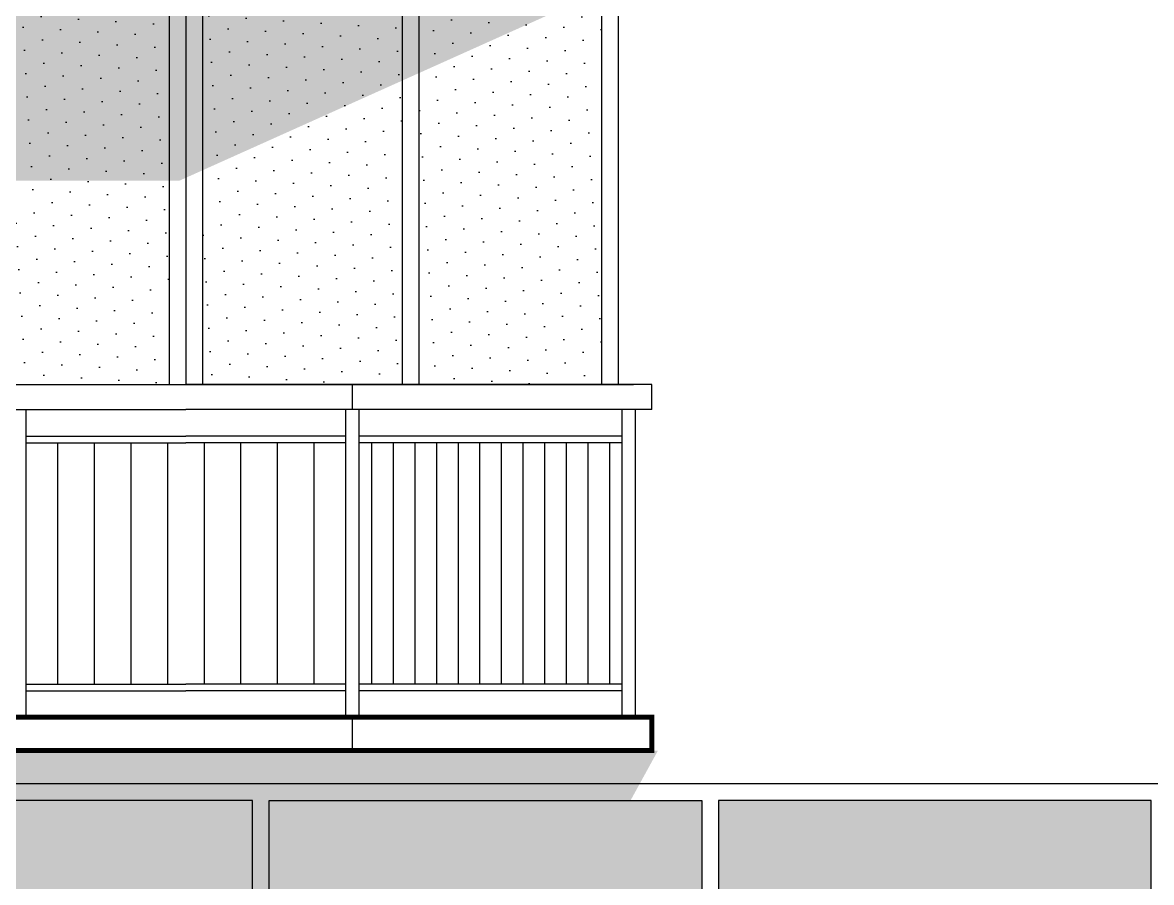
# Model space of a CAD drawing. Header units: inches. Extents: x 35686 to 107884, y -6679 to 46392.
# Drawn here: x 94134 to 97525, y 35758 to 38341 of the extents above; entities that cross this region are included whole.
import ezdxf

# ---------------------------------------------------------------- set-up
doc = ezdxf.new("R2010")
doc.units = ezdxf.units.IN
doc.header["$LTSCALE"] = 500
doc.header["$MEASUREMENT"] = 0
doc.layers.add('FRONT-ELEVATION', color=7, linetype='CONTINUOUS')
doc.layers.add('FRONT-HATCH', color=4, linetype='CONTINUOUS')

msp = doc.modelspace()

# ---------------------------------------------------------------- hatches: boundary and pattern name
at = {"layer": 'FRONT-ELEVATION', "linetype": 'Continuous'}
h = msp.add_hatch(dxfattribs=at)
h.set_pattern_fill('DOTS', color=256, scale=500, angle=60, style=0)
edge = h.paths.add_edge_path()
edge.add_line((93024.2, 38754), (92854.1, 38444.3))
edge.add_line((92854.1, 38444.3), (93333.7, 38444.3))
edge.add_line((93333.7, 38444.3), (93625.6, 37866.6))
edge.add_line((93625.6, 37866.6), (94606.3, 37866.6))
edge.add_line((94606.3, 37866.6), (95892.4, 38444.3))
edge.add_line((95892.4, 38444.3), (96054.1, 38444.3))
edge.add_line((96054.1, 38444.3), (96224.2, 38754))
edge.add_line((96224.2, 38754), (93021.7, 38754))
h = msp.add_hatch(dxfattribs=at)
h.set_pattern_fill('DOTS', color=256, scale=500, angle=60, style=0)
edge = h.paths.add_edge_path()
edge.add_line((92842.6, 36154), (92672.6, 35844.3))
edge.add_line((92672.6, 35844.3), (93152.1, 35844.3))
edge.add_line((93152.1, 35844.3), (93444.1, 35266.6))
edge.add_line((93444.1, 35266.6), (94424.7, 35266.6))
edge.add_line((94424.7, 35266.6), (95710.9, 35844.3))
edge.add_line((95710.9, 35844.3), (95872.6, 35844.3))
edge.add_line((95872.6, 35844.3), (96042.6, 36154))
edge.add_line((96042.6, 36154), (92840.2, 36154))
at = {"layer": 'FRONT-HATCH', "linetype": 'Continuous'}
h = msp.add_hatch(dxfattribs=at)
h.set_pattern_fill('DOTS', color=256, scale=1000, angle=30, style=0)
h.paths.add_polyline_path([(95874.2, 38604), (95324.2, 38604), (95324.2, 37254), (95874.2, 37254)])
h.paths.add_polyline_path([(95274.2, 38554), (94674.2, 38554), (94674.2, 37254), (95274.2, 37254)])
h.paths.add_polyline_path([(93974.2, 37254), (94574.2, 37254), (94574.2, 38554), (93974.2, 38554)])
h.paths.add_polyline_path([(93924.2, 38604), (93374.2, 38604), (93374.2, 37254), (93924.2, 37254)])
h = msp.add_hatch(dxfattribs=at)
h.set_pattern_fill('DOTS', color=256, scale=1000, angle=60, style=0)
h.paths.add_polyline_path([(100222.4, 36004), (98923.1, 36004), (98923.1, 34579), (100222.4, 34579)])
h.paths.add_polyline_path([(101546.7, 36004), (100272.4, 36004), (100272.4, 34579), (101546.7, 34579)])
h.paths.add_polyline_path([(101546.7, 34529), (100272.4, 34529), (100272.4, 33579), (101546.7, 33579)])
h.paths.add_polyline_path([(100222.4, 34529), (98923.1, 34529), (98923.1, 33579), (100222.4, 33579)])
h.paths.add_polyline_path([(98873.1, 34529), (97573.8, 34529), (97573.8, 33579), (98873.1, 33579)])
h.paths.add_polyline_path([(98873.1, 36004), (97573.8, 36004), (97573.8, 34579), (98873.1, 34579)])
h.paths.add_polyline_path([(97523.8, 36004), (96224.5, 36004), (96224.5, 34579), (97523.8, 34579)])
h.paths.add_polyline_path([(97523.8, 34529), (96224.5, 34529), (96224.5, 33579), (97523.8, 33579)])
h.paths.add_polyline_path([(96174.5, 34529), (94875.2, 34529), (94875.2, 33579), (96174.5, 33579)])
h.paths.add_polyline_path([(96174.5, 36004), (94875.2, 36004), (94875.2, 34579), (96174.5, 34579)])
h.paths.add_polyline_path([(94825.2, 36004), (93525.8, 36004), (93525.8, 34579), (94825.2, 34579)])
h.paths.add_polyline_path([(94825.2, 34529), (93525.8, 34529), (93525.8, 33579), (94825.2, 33579)])
h.paths.add_polyline_path([(93475.8, 34529), (92201.5, 34529), (92201.5, 33579), (93475.8, 33579)])
h.paths.add_polyline_path([(93475.8, 36004), (92201.5, 36004), (92201.5, 35475.5), (92208.7, 35465.1), (92201.5, 35447.6), (92201.5, 34947.2), (92298.3, 35081.4), (92242.2, 34950.8), (92378.3, 35030.3), (92283.4, 34809.1), (92277.9, 34806.9), (92201.5, 34752.4), (92201.5, 34579), (93475.8, 34579)])

# ---------------------------------------------------------------- linework, layer by layer
at = {"layer": 'FRONT-ELEVATION', "color": 7, "linetype": 'Continuous'}
for p, q in [((94624.2, 38604), (94624.2, 37254)), ((94624.2, 38604), (94624.2, 37254)), ((95324.2, 38604), (95324.2, 37254)), ((94574.2, 38554), (94574.2, 37254)), ((94674.2, 38554), (94674.2, 37254)), ((95274.2, 38554), (95274.2, 37254)), ((93224.2, 37254), (94624.2, 37254)), ((96024.2, 37254), (94624.2, 37254)), ((94624.2, 37254), (95969.7, 37254)), ((95124.2, 37254), (95124.2, 37179)), ((96024.2, 37179), (96024.2, 37254)), ((93224.2, 37179), (94624.2, 37179)), ((94144.2, 37179), (94144.2, 36254)), ((96024.2, 37179), (94624.2, 37179)), ((95104.2, 37179), (95104.2, 36254)), ((95144.2, 37179), (95144.2, 36254)), ((95934.2, 37179), (95934.2, 36254)), ((96024.2, 37179), (95974.2, 37179)), ((95974.2, 37179), (95974.2, 36254)), ((94144.2, 37099), (94624.2, 37099)), ((95104.2, 37099), (94624.2, 37099)), ((95934.2, 37099), (95144.2, 37099)), ((94144.2, 37079), (94624.2, 37079)), ((94239.2, 37079), (94239.2, 36354)), ((94349.2, 37079), (94349.2, 36354)), ((94459.2, 37079), (94459.2, 36354)), ((94569.2, 37079), (94569.2, 36354)), ((95104.2, 37079), (94624.2, 37079)), ((94679.2, 37079), (94679.2, 36354)), ((94789.2, 37079), (94789.2, 36354)), ((94899.2, 37079), (94899.2, 36354)), ((95009.2, 37079), (95009.2, 36354)), ((95934.2, 37079), (95144.2, 37079)), ((95182.1, 37079), (95182.1, 36354)), ((95247.1, 37079), (95247.1, 36354)), ((95312.1, 37079), (95312.1, 36354)), ((95377.1, 37079), (95377.1, 36354)), ((95442.1, 37079), (95442.1, 36354)), ((95507.1, 37079), (95507.1, 36354)), ((95572.1, 37079), (95572.1, 36354)), ((95637.1, 37079), (95637.1, 36354)), ((95702.1, 37079), (95702.1, 36354)), ((95767.1, 37079), (95767.1, 36354)), ((95832.1, 37079), (95832.1, 36354)), ((95897.1, 37079), (95897.1, 36354)), ((94144.2, 36354), (94624.2, 36354)), ((95104.2, 36354), (94624.2, 36354)), ((95934.2, 36354), (95144.2, 36354)), ((94144.2, 36334), (94624.2, 36334)), ((95104.2, 36334), (94624.2, 36334)), ((95934.2, 36334), (95144.2, 36334)), ((95124.2, 36254), (95124.2, 36154)), ((99966.5, 36054), (92151.5, 36054))]:
    msp.add_line(p, q, dxfattribs=at)
for points in [[(95924.2, 37254), (95924.2, 38654), (93324.2, 38654), (93324.2, 37254)], [(95874.2, 37254), (95874.2, 38604), (93374.2, 38604), (93374.2, 37254)]]:
    msp.add_lwpolyline(points, dxfattribs=at)
at = {"layer": 'FRONT-ELEVATION', "color": 7, "linetype": 'Continuous', "const_width": 15}
msp.add_lwpolyline([(93224.2, 36254), (96024.2, 36254), (96024.2, 36154), (93224.2, 36154)], close=True, dxfattribs=at)
at = {"layer": 'FRONT-ELEVATION', "color": 7, "linetype": 'Continuous'}
for points in [[(93525.8, 33579), (94825.2, 33579), (94825.2, 36004), (93525.8, 36004)], [(94875.2, 36004), (96174.5, 36004), (96174.5, 33579), (94875.2, 33579)], [(96224.5, 33579), (97523.8, 33579), (97523.8, 36004), (96224.5, 36004)]]:
    msp.add_lwpolyline(points, close=True, dxfattribs=at)

doc.saveas('drawing.dxf')
